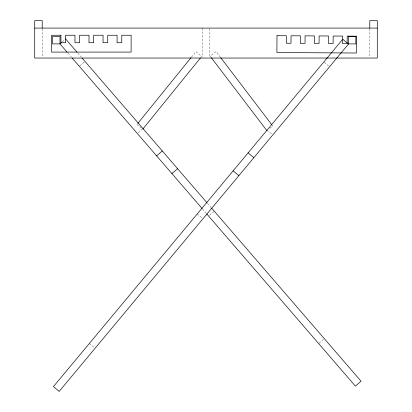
<?xml version="1.0" encoding="UTF-8"?>
<svg xmlns="http://www.w3.org/2000/svg" width="412" height="412" viewBox="0 0 412 412"><rect width="100%" height="100%" fill="white"/><g stroke="black" fill="none" stroke-linecap="round" stroke-linejoin="round"><path stroke-width="0.31" stroke-dasharray="2.06 1.54" d="M191.436 57.165L195.875 51.685L201.689 56.398L200.886 57.397M62.351 41.864L65.657 39.011M79.789 65.884L84.511 61.805M138.236 132.643L142.016 129.383M209.548 215.26L214.271 211.181M319.161 343.196L324.357 338.716M269.85 128.359L272.832 126.093L272.054 125.073M136.964 124.419L141.326 127.957M324.296 62.367L329.09 66.358M267.033 130.146L272.306 134.539M197.188 214.003L201.983 217.994M89.368 343.459L94.163 347.45M77.842 53.127L81.2 57.021M207.385 203.204L211.165 207.581M67.97 53.148L71.333 57.047M202.56 209.069L206.34 213.447M220.384 57.242L216.115 51.634L210.156 56.171L210.934 57.191M369.796 28.727L369.796 57.402M209.744 28.727L209.744 57.402M202.256 28.088L202.256 57.402M42.204 28.727L42.204 57.402"/><path stroke-width="0.62" d="M137.773 123.425L191.029 57.665M142.784 129.136L200.479 57.896M61.403 42.678L59.987 43.904L52.499 43.904L52.499 36.416L59.987 36.416L59.987 43.904L67.13 52.175M156.622 155.849L162.287 150.957M171.907 173.56L177.577 168.668M34.716 28.088L377.284 28.088M248.101 152.873L253.859 157.662M233.13 170.851L238.883 175.641M65.657 39.011L77.003 52.154M82.04 57.994L206.968 202.714M211.588 208.065L361.056 381.224L355.386 386.116L206.757 213.931M72.172 58.02L202.138 208.58M220.775 57.752L271.663 124.563M211.32 57.701L266.873 130.63M369.796 28.088L369.796 20.6L377.284 20.6L377.284 58.041L34.716 58.041L34.716 20.6L42.204 20.6L42.204 28.088M277.003 35.684L276.9 52.53L356.457 53.014L356.56 36.168L347.198 36.112L347.156 43.595L342.475 43.569L342.521 36.081L333.159 36.024L333.117 43.512L328.436 43.481L328.482 35.993L319.12 35.937L319.073 43.425L314.397 43.399L314.444 35.911L305.081 35.854L305.034 43.342L300.358 43.311L300.405 35.823L291.042 35.767L290.996 43.255L286.319 43.229L286.361 35.741L277.003 35.684M342.748 39.238L53.426 386.611L59.179 391.4L348.501 44.032L342.748 39.238M60.925 35.241L51.562 35.241L51.562 52.087L131.119 52.087L131.119 35.241L121.761 35.241L121.761 42.73L117.08 42.73L117.08 35.241L107.723 35.241L107.723 42.73L103.041 42.73L103.041 35.241L93.684 35.241L93.684 42.73L89.002 42.73L89.002 35.241L79.645 35.241L79.645 42.73L74.963 42.73L74.963 35.241L65.601 35.241L65.601 42.73L60.925 42.73L60.925 35.241M355.834 36.416L348.346 36.416L348.346 43.904L355.834 43.904L355.834 36.416"/></g></svg>
